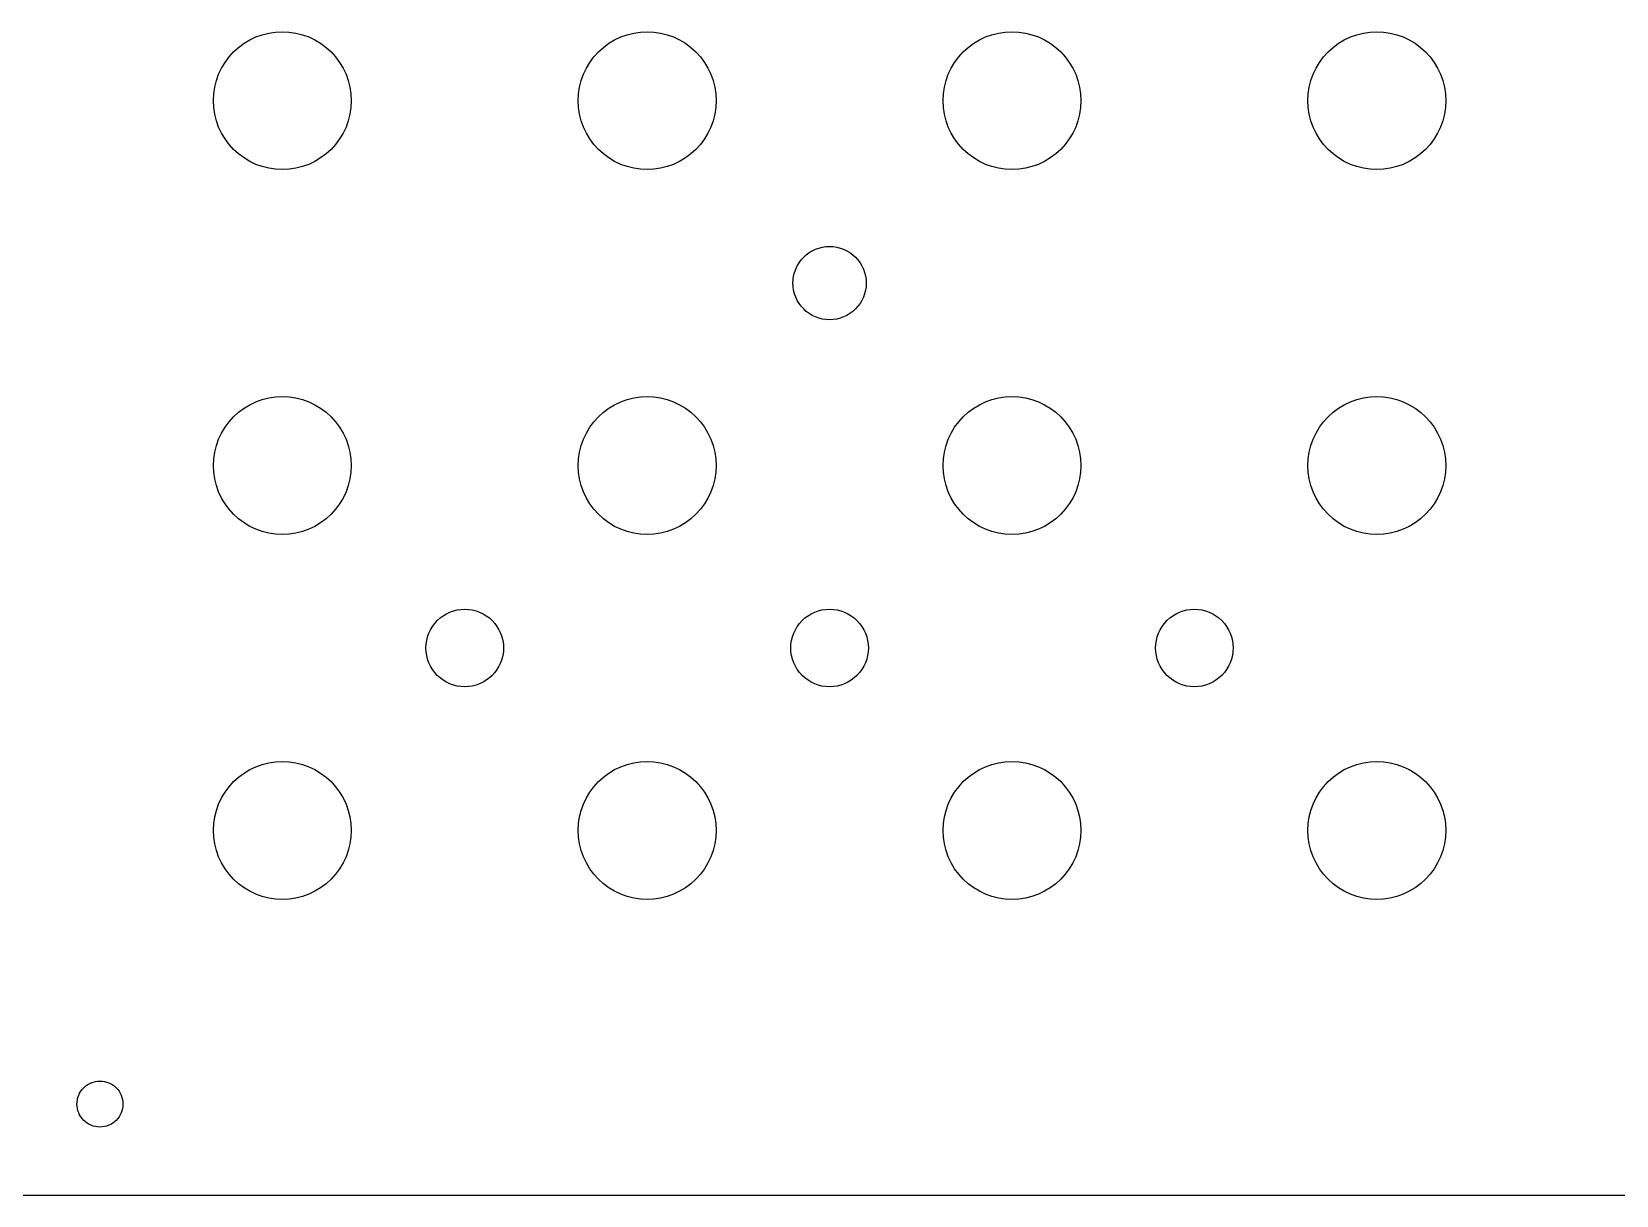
# Model space of a CAD drawing. Header units: metres. Extents: x 0 to 432, y 0 to 178.
# Drawn here: x 211.2 to 321.5, y 0 to 81 of the extents above; entities that cross this region are included whole.
import ezdxf

# ---------------------------------------------------------------- set-up
doc = ezdxf.new("R2010")
doc.units = ezdxf.units.M

msp = doc.modelspace()

# ---------------------------------------------------------------- linework, layer by layer
for p, q in [((226.337, 80.4332), (226.763, 80.6346)), ((226.763, 80.6346), (227.207, 80.7933)), ((227.207, 80.7933), (227.664, 80.9078)), ((227.664, 80.9078), (228.13, 80.9769)), ((228.13, 80.9769), (228.6, 81)), ((228.6, 81), (229.07, 80.9769)), ((229.07, 80.9769), (229.536, 80.9078)), ((229.536, 80.9078), (229.993, 80.7933)), ((229.993, 80.7933), (230.437, 80.6346)), ((230.437, 80.6346), (230.863, 80.4332)), ((251.737, 80.4332), (252.163, 80.6346)), ((252.163, 80.6346), (252.607, 80.7933)), ((252.607, 80.7933), (253.064, 80.9078)), ((253.064, 80.9078), (253.53, 80.9769)), ((253.53, 80.9769), (254, 81)), ((254, 81), (254.47, 80.9769)), ((254.47, 80.9769), (254.936, 80.9078)), ((254.936, 80.9078), (255.393, 80.7933)), ((255.393, 80.7933), (255.837, 80.6346)), ((255.837, 80.6346), (256.263, 80.4332)), ((277.137, 80.4332), (277.563, 80.6346)), ((277.563, 80.6346), (278.007, 80.7933)), ((278.007, 80.7933), (278.464, 80.9078)), ((278.464, 80.9078), (278.93, 80.9769)), ((278.93, 80.9769), (279.4, 81)), ((279.4, 81), (279.87, 80.9769)), ((279.87, 80.9769), (280.336, 80.9078)), ((280.336, 80.9078), (280.793, 80.7933)), ((280.793, 80.7933), (281.237, 80.6346)), ((281.237, 80.6346), (281.663, 80.4332)), ((302.537, 80.4332), (302.963, 80.6346)), ((302.963, 80.6346), (303.407, 80.7933)), ((303.407, 80.7933), (303.864, 80.9078)), ((303.864, 80.9078), (304.33, 80.9769)), ((304.33, 80.9769), (304.8, 81)), ((304.8, 81), (305.27, 80.9769)), ((305.27, 80.9769), (305.736, 80.9078)), ((305.736, 80.9078), (306.193, 80.7933)), ((306.193, 80.7933), (306.637, 80.6346)), ((306.637, 80.6346), (307.063, 80.4332)), ((224.89, 79.2451), (225.206, 79.5941)), ((225.206, 79.5941), (225.555, 79.9104)), ((225.555, 79.9104), (225.933, 80.191)), ((225.933, 80.191), (226.337, 80.4332)), ((230.863, 80.4332), (231.267, 80.191)), ((231.267, 80.191), (231.645, 79.9104)), ((231.645, 79.9104), (231.994, 79.5941)), ((231.994, 79.5941), (232.31, 79.2451)), ((250.29, 79.2451), (250.606, 79.5941)), ((250.606, 79.5941), (250.955, 79.9104)), ((250.955, 79.9104), (251.333, 80.191)), ((251.333, 80.191), (251.737, 80.4332)), ((256.263, 80.4332), (256.667, 80.191)), ((256.667, 80.191), (257.045, 79.9104)), ((257.045, 79.9104), (257.394, 79.5941)), ((257.394, 79.5941), (257.71, 79.2451)), ((275.69, 79.2451), (276.006, 79.5941)), ((276.006, 79.5941), (276.355, 79.9104)), ((276.355, 79.9104), (276.733, 80.191)), ((276.733, 80.191), (277.137, 80.4332)), ((281.663, 80.4332), (282.067, 80.191)), ((282.067, 80.191), (282.445, 79.9104)), ((282.445, 79.9104), (282.794, 79.5941)), ((282.794, 79.5941), (283.11, 79.2451)), ((301.09, 79.2451), (301.406, 79.5941)), ((301.406, 79.5941), (301.755, 79.9104)), ((301.755, 79.9104), (302.133, 80.191)), ((302.133, 80.191), (302.537, 80.4332)), ((307.063, 80.4332), (307.467, 80.191)), ((307.467, 80.191), (307.845, 79.9104)), ((307.845, 79.9104), (308.194, 79.5941)), ((308.194, 79.5941), (308.51, 79.2451)), ((224.165, 78.0369), (224.367, 78.4627)), ((224.367, 78.4627), (224.609, 78.8667)), ((224.609, 78.8667), (224.89, 79.2451)), ((232.31, 79.2451), (232.591, 78.8667)), ((232.591, 78.8667), (232.833, 78.4627)), ((232.833, 78.4627), (233.035, 78.0369)), ((249.565, 78.0369), (249.767, 78.4627)), ((249.767, 78.4627), (250.009, 78.8667)), ((250.009, 78.8667), (250.29, 79.2451)), ((257.71, 79.2451), (257.991, 78.8667)), ((257.991, 78.8667), (258.233, 78.4627)), ((258.233, 78.4627), (258.435, 78.0369)), ((274.965, 78.0369), (275.167, 78.4627)), ((275.167, 78.4627), (275.409, 78.8667)), ((275.409, 78.8667), (275.69, 79.2451)), ((283.11, 79.2451), (283.391, 78.8667)), ((283.391, 78.8667), (283.633, 78.4627)), ((283.633, 78.4627), (283.835, 78.0369)), ((300.365, 78.0369), (300.567, 78.4627)), ((300.567, 78.4627), (300.809, 78.8667)), ((300.809, 78.8667), (301.09, 79.2451)), ((308.51, 79.2451), (308.791, 78.8667)), ((308.791, 78.8667), (309.033, 78.4627)), ((309.033, 78.4627), (309.235, 78.0369)), ((223.892, 77.1364), (224.007, 77.5934)), ((224.007, 77.5934), (224.165, 78.0369)), ((233.035, 78.0369), (233.193, 77.5934)), ((233.193, 77.5934), (233.308, 77.1364)), ((249.292, 77.1364), (249.407, 77.5934)), ((249.407, 77.5934), (249.565, 78.0369)), ((258.435, 78.0369), (258.593, 77.5934)), ((258.593, 77.5934), (258.708, 77.1364)), ((274.692, 77.1364), (274.807, 77.5934)), ((274.807, 77.5934), (274.965, 78.0369)), ((283.835, 78.0369), (283.993, 77.5934)), ((283.993, 77.5934), (284.108, 77.1364)), ((300.092, 77.1364), (300.207, 77.5934)), ((300.207, 77.5934), (300.365, 78.0369)), ((309.235, 78.0369), (309.393, 77.5934)), ((309.393, 77.5934), (309.508, 77.1364)), ((223.8, 76.2), (223.823, 76.6705)), ((223.823, 75.7295), (223.8, 76.2)), ((223.823, 76.6705), (223.892, 77.1364)), ((233.308, 77.1364), (233.377, 76.6705)), ((233.377, 76.6705), (233.4, 76.2)), ((233.4, 76.2), (233.377, 75.7295)), ((249.2, 76.2), (249.223, 76.6705)), ((249.223, 75.7295), (249.2, 76.2)), ((249.223, 76.6705), (249.292, 77.1364)), ((258.708, 77.1364), (258.777, 76.6705)), ((258.777, 76.6705), (258.8, 76.2)), ((258.8, 76.2), (258.777, 75.7295)), ((274.6, 76.2), (274.623, 76.6705)), ((274.623, 75.7295), (274.6, 76.2)), ((274.623, 76.6705), (274.692, 77.1364)), ((284.108, 77.1364), (284.177, 76.6705)), ((284.177, 76.6705), (284.2, 76.2)), ((284.2, 76.2), (284.177, 75.7295)), ((300, 76.2), (300.023, 76.6705)), ((300.023, 75.7295), (300, 76.2)), ((300.023, 76.6705), (300.092, 77.1364)), ((309.508, 77.1364), (309.577, 76.6705)), ((309.577, 76.6705), (309.6, 76.2)), ((309.6, 76.2), (309.577, 75.7295)), ((223.892, 75.2636), (223.823, 75.7295)), ((224.007, 74.8066), (223.892, 75.2636)), ((233.308, 75.2636), (233.193, 74.8066)), ((233.377, 75.7295), (233.308, 75.2636)), ((249.292, 75.2636), (249.223, 75.7295)), ((249.407, 74.8066), (249.292, 75.2636)), ((258.708, 75.2636), (258.593, 74.8066)), ((258.777, 75.7295), (258.708, 75.2636)), ((274.692, 75.2636), (274.623, 75.7295)), ((274.807, 74.8066), (274.692, 75.2636)), ((284.108, 75.2636), (283.993, 74.8066)), ((284.177, 75.7295), (284.108, 75.2636)), ((300.092, 75.2636), (300.023, 75.7295)), ((300.207, 74.8066), (300.092, 75.2636)), ((309.508, 75.2636), (309.393, 74.8066)), ((309.577, 75.7295), (309.508, 75.2636)), ((224.165, 74.3631), (224.007, 74.8066)), ((224.367, 73.9373), (224.165, 74.3631)), ((224.609, 73.5332), (224.367, 73.9373)), ((232.833, 73.9373), (232.591, 73.5332)), ((233.035, 74.3631), (232.833, 73.9373)), ((233.193, 74.8066), (233.035, 74.3631)), ((249.565, 74.3631), (249.407, 74.8066)), ((249.767, 73.9373), (249.565, 74.3631)), ((250.009, 73.5332), (249.767, 73.9373)), ((258.233, 73.9373), (257.991, 73.5332)), ((258.435, 74.3631), (258.233, 73.9373)), ((258.593, 74.8066), (258.435, 74.3631)), ((274.965, 74.3631), (274.807, 74.8066)), ((275.167, 73.9373), (274.965, 74.3631)), ((275.409, 73.5332), (275.167, 73.9373)), ((283.633, 73.9373), (283.391, 73.5332)), ((283.835, 74.3631), (283.633, 73.9373)), ((283.993, 74.8066), (283.835, 74.3631)), ((300.365, 74.3631), (300.207, 74.8066)), ((300.567, 73.9373), (300.365, 74.3631)), ((300.809, 73.5332), (300.567, 73.9373)), ((309.033, 73.9373), (308.791, 73.5332)), ((309.235, 74.3631), (309.033, 73.9373)), ((309.393, 74.8066), (309.235, 74.3631)), ((224.89, 73.1549), (224.609, 73.5332)), ((225.206, 72.8059), (224.89, 73.1549)), ((232.31, 73.1549), (231.994, 72.8059)), ((232.591, 73.5332), (232.31, 73.1549)), ((250.29, 73.1549), (250.009, 73.5332)), ((250.606, 72.8059), (250.29, 73.1549)), ((257.71, 73.1549), (257.394, 72.8059)), ((257.991, 73.5332), (257.71, 73.1549)), ((275.69, 73.1549), (275.409, 73.5332)), ((276.006, 72.8059), (275.69, 73.1549)), ((283.11, 73.1549), (282.794, 72.8059)), ((283.391, 73.5332), (283.11, 73.1549)), ((301.09, 73.1549), (300.809, 73.5332)), ((301.406, 72.8059), (301.09, 73.1549)), ((308.51, 73.1549), (308.194, 72.8059)), ((308.791, 73.5332), (308.51, 73.1549)), ((225.555, 72.4895), (225.206, 72.8059)), ((225.933, 72.2089), (225.555, 72.4895)), ((226.337, 71.9668), (225.933, 72.2089)), ((226.763, 71.7654), (226.337, 71.9668)), ((227.207, 71.6067), (226.763, 71.7654)), ((230.437, 71.7654), (229.993, 71.6067)), ((230.863, 71.9668), (230.437, 71.7654)), ((231.267, 72.2089), (230.863, 71.9668)), ((231.645, 72.4895), (231.267, 72.2089)), ((231.994, 72.8059), (231.645, 72.4895)), ((250.955, 72.4895), (250.606, 72.8059)), ((251.333, 72.2089), (250.955, 72.4895)), ((251.737, 71.9668), (251.333, 72.2089)), ((252.163, 71.7654), (251.737, 71.9668)), ((252.607, 71.6067), (252.163, 71.7654)), ((255.837, 71.7654), (255.393, 71.6067)), ((256.263, 71.9668), (255.837, 71.7654)), ((256.667, 72.2089), (256.263, 71.9668)), ((257.045, 72.4895), (256.667, 72.2089)), ((257.394, 72.8059), (257.045, 72.4895)), ((276.355, 72.4895), (276.006, 72.8059)), ((276.733, 72.2089), (276.355, 72.4895)), ((277.137, 71.9668), (276.733, 72.2089)), ((277.563, 71.7654), (277.137, 71.9668)), ((278.007, 71.6067), (277.563, 71.7654)), ((281.237, 71.7654), (280.793, 71.6067)), ((281.663, 71.9668), (281.237, 71.7654)), ((282.067, 72.2089), (281.663, 71.9668)), ((282.445, 72.4895), (282.067, 72.2089)), ((282.794, 72.8059), (282.445, 72.4895)), ((301.755, 72.4895), (301.406, 72.8059)), ((302.133, 72.2089), (301.755, 72.4895)), ((302.537, 71.9668), (302.133, 72.2089)), ((302.963, 71.7654), (302.537, 71.9668)), ((303.407, 71.6067), (302.963, 71.7654)), ((306.637, 71.7654), (306.193, 71.6067)), ((307.063, 71.9668), (306.637, 71.7654)), ((307.467, 72.2089), (307.063, 71.9668)), ((307.845, 72.4895), (307.467, 72.2089)), ((308.194, 72.8059), (307.845, 72.4895)), ((227.664, 71.4922), (227.207, 71.6067)), ((228.13, 71.4231), (227.664, 71.4922)), ((228.6, 71.4), (228.13, 71.4231)), ((229.07, 71.4231), (228.6, 71.4)), ((229.536, 71.4922), (229.07, 71.4231)), ((229.993, 71.6067), (229.536, 71.4922)), ((253.064, 71.4922), (252.607, 71.6067)), ((253.53, 71.4231), (253.064, 71.4922)), ((254, 71.4), (253.53, 71.4231)), ((254.47, 71.4231), (254, 71.4)), ((254.936, 71.4922), (254.47, 71.4231)), ((255.393, 71.6067), (254.936, 71.4922)), ((278.464, 71.4922), (278.007, 71.6067)), ((278.93, 71.4231), (278.464, 71.4922)), ((279.4, 71.4), (278.93, 71.4231)), ((279.87, 71.4231), (279.4, 71.4)), ((280.336, 71.4922), (279.87, 71.4231)), ((280.793, 71.6067), (280.336, 71.4922)), ((303.864, 71.4922), (303.407, 71.6067)), ((304.33, 71.4231), (303.864, 71.4922)), ((304.8, 71.4), (304.33, 71.4231)), ((305.27, 71.4231), (304.8, 71.4)), ((305.736, 71.4922), (305.27, 71.4231)), ((306.193, 71.6067), (305.736, 71.4922)), ((264.58, 64.9167), (264.729, 65.1177)), ((264.729, 65.1177), (264.897, 65.3031)), ((264.897, 65.3031), (265.082, 65.4712)), ((265.082, 65.4712), (265.283, 65.6202)), ((265.283, 65.6202), (265.498, 65.7489)), ((265.498, 65.7489), (265.724, 65.8559)), ((265.724, 65.8559), (265.96, 65.9402)), ((265.96, 65.9402), (266.203, 66.001)), ((266.203, 66.001), (266.45, 66.0377)), ((266.45, 66.0377), (266.7, 66.05)), ((266.7, 66.05), (266.95, 66.0377)), ((266.95, 66.0377), (267.197, 66.001)), ((267.197, 66.001), (267.44, 65.9402)), ((267.44, 65.9402), (267.676, 65.8559)), ((267.676, 65.8559), (267.902, 65.7489)), ((267.902, 65.7489), (268.117, 65.6202)), ((268.117, 65.6202), (268.318, 65.4712)), ((268.318, 65.4712), (268.503, 65.3031)), ((268.503, 65.3031), (268.671, 65.1177)), ((268.671, 65.1177), (268.82, 64.9167)), ((264.162, 63.7499), (264.199, 63.9975)), ((264.199, 63.9975), (264.26, 64.2402)), ((264.26, 64.2402), (264.344, 64.4758)), ((264.344, 64.4758), (264.451, 64.7021)), ((264.451, 64.7021), (264.58, 64.9167)), ((268.82, 64.9167), (268.949, 64.7021)), ((268.949, 64.7021), (269.056, 64.4758)), ((269.056, 64.4758), (269.14, 64.2402)), ((269.14, 64.2402), (269.201, 63.9975)), ((269.201, 63.9975), (269.238, 63.7499)), ((264.15, 63.5), (264.162, 63.7499)), ((264.162, 63.25), (264.15, 63.5)), ((264.199, 63.0025), (264.162, 63.25)), ((264.26, 62.7598), (264.199, 63.0025)), ((269.201, 63.0025), (269.14, 62.7598)), ((269.238, 63.25), (269.201, 63.0025)), ((269.238, 63.7499), (269.25, 63.5)), ((269.25, 63.5), (269.238, 63.25)), ((264.344, 62.5242), (264.26, 62.7598)), ((264.451, 62.2979), (264.344, 62.5242)), ((264.58, 62.0833), (264.451, 62.2979)), ((264.729, 61.8823), (264.58, 62.0833)), ((264.897, 61.6969), (264.729, 61.8823)), ((268.671, 61.8823), (268.503, 61.6969)), ((268.82, 62.0833), (268.671, 61.8823)), ((268.949, 62.2979), (268.82, 62.0833)), ((269.056, 62.5242), (268.949, 62.2979)), ((269.14, 62.7598), (269.056, 62.5242)), ((265.082, 61.5288), (264.897, 61.6969)), ((265.283, 61.3797), (265.082, 61.5288)), ((265.498, 61.2511), (265.283, 61.3797)), ((265.724, 61.1441), (265.498, 61.2511)), ((265.96, 61.0598), (265.724, 61.1441)), ((266.203, 60.999), (265.96, 61.0598)), ((266.45, 60.9623), (266.203, 60.999)), ((266.7, 60.95), (266.45, 60.9623)), ((266.95, 60.9623), (266.7, 60.95)), ((267.197, 60.999), (266.95, 60.9623)), ((267.44, 61.0598), (267.197, 60.999)), ((267.676, 61.1441), (267.44, 61.0598)), ((267.902, 61.2511), (267.676, 61.1441)), ((268.117, 61.3797), (267.902, 61.2511)), ((268.318, 61.5288), (268.117, 61.3797)), ((268.503, 61.6969), (268.318, 61.5288)), ((226.337, 55.0332), (226.763, 55.2346)), ((226.763, 55.2346), (227.207, 55.3933)), ((227.207, 55.3933), (227.664, 55.5078)), ((227.664, 55.5078), (228.13, 55.5769)), ((228.13, 55.5769), (228.6, 55.6)), ((228.6, 55.6), (229.07, 55.5769)), ((229.07, 55.5769), (229.536, 55.5078)), ((229.536, 55.5078), (229.993, 55.3933)), ((229.993, 55.3933), (230.437, 55.2346)), ((230.437, 55.2346), (230.863, 55.0332)), ((251.737, 55.0332), (252.163, 55.2346)), ((252.163, 55.2346), (252.607, 55.3933)), ((252.607, 55.3933), (253.064, 55.5078)), ((253.064, 55.5078), (253.53, 55.5769)), ((253.53, 55.5769), (254, 55.6)), ((254, 55.6), (254.47, 55.5769)), ((254.47, 55.5769), (254.936, 55.5078)), ((254.936, 55.5078), (255.393, 55.3933)), ((255.393, 55.3933), (255.837, 55.2346)), ((255.837, 55.2346), (256.263, 55.0332)), ((277.137, 55.0332), (277.563, 55.2346)), ((277.563, 55.2346), (278.007, 55.3933)), ((278.007, 55.3933), (278.464, 55.5078)), ((278.464, 55.5078), (278.93, 55.5769)), ((278.93, 55.5769), (279.4, 55.6)), ((279.4, 55.6), (279.87, 55.5769)), ((279.87, 55.5769), (280.336, 55.5078)), ((280.336, 55.5078), (280.793, 55.3933)), ((280.793, 55.3933), (281.237, 55.2346)), ((281.237, 55.2346), (281.663, 55.0332)), ((302.537, 55.0332), (302.963, 55.2346)), ((302.963, 55.2346), (303.407, 55.3933)), ((303.407, 55.3933), (303.864, 55.5078)), ((303.864, 55.5078), (304.33, 55.5769)), ((304.33, 55.5769), (304.8, 55.6)), ((304.8, 55.6), (305.27, 55.5769)), ((305.27, 55.5769), (305.736, 55.5078)), ((305.736, 55.5078), (306.193, 55.3933)), ((306.193, 55.3933), (306.637, 55.2346)), ((306.637, 55.2346), (307.063, 55.0332)), ((224.89, 53.8451), (225.206, 54.1941)), ((225.206, 54.1941), (225.555, 54.5104)), ((225.555, 54.5104), (225.933, 54.791)), ((225.933, 54.791), (226.337, 55.0332)), ((230.863, 55.0332), (231.267, 54.791)), ((231.267, 54.791), (231.645, 54.5104)), ((231.645, 54.5104), (231.994, 54.1941)), ((231.994, 54.1941), (232.31, 53.8451)), ((250.29, 53.8451), (250.606, 54.1941)), ((250.606, 54.1941), (250.955, 54.5104)), ((250.955, 54.5104), (251.333, 54.791)), ((251.333, 54.791), (251.737, 55.0332)), ((256.263, 55.0332), (256.667, 54.791)), ((256.667, 54.791), (257.045, 54.5104)), ((257.045, 54.5104), (257.394, 54.1941)), ((257.394, 54.1941), (257.71, 53.8451)), ((275.69, 53.8451), (276.006, 54.1941)), ((276.006, 54.1941), (276.355, 54.5104)), ((276.355, 54.5104), (276.733, 54.791)), ((276.733, 54.791), (277.137, 55.0332)), ((281.663, 55.0332), (282.067, 54.791)), ((282.067, 54.791), (282.445, 54.5104)), ((282.445, 54.5104), (282.794, 54.1941)), ((282.794, 54.1941), (283.11, 53.8451)), ((301.09, 53.8451), (301.406, 54.1941)), ((301.406, 54.1941), (301.755, 54.5104)), ((301.755, 54.5104), (302.133, 54.791)), ((302.133, 54.791), (302.537, 55.0332)), ((307.063, 55.0332), (307.467, 54.791)), ((307.467, 54.791), (307.845, 54.5104)), ((307.845, 54.5104), (308.194, 54.1941)), ((308.194, 54.1941), (308.51, 53.8451)), ((224.165, 52.6369), (224.367, 53.0627)), ((224.367, 53.0627), (224.609, 53.4667)), ((224.609, 53.4667), (224.89, 53.8451)), ((232.31, 53.8451), (232.591, 53.4667)), ((232.591, 53.4667), (232.833, 53.0627)), ((232.833, 53.0627), (233.035, 52.6369)), ((249.565, 52.6369), (249.767, 53.0627)), ((249.767, 53.0627), (250.009, 53.4667)), ((250.009, 53.4667), (250.29, 53.8451)), ((257.71, 53.8451), (257.991, 53.4667)), ((257.991, 53.4667), (258.233, 53.0627)), ((258.233, 53.0627), (258.435, 52.6369)), ((274.965, 52.6369), (275.167, 53.0627)), ((275.167, 53.0627), (275.409, 53.4667)), ((275.409, 53.4667), (275.69, 53.8451)), ((283.11, 53.8451), (283.391, 53.4667)), ((283.391, 53.4667), (283.633, 53.0627)), ((283.633, 53.0627), (283.835, 52.6369)), ((300.365, 52.6369), (300.567, 53.0627)), ((300.567, 53.0627), (300.809, 53.4667)), ((300.809, 53.4667), (301.09, 53.8451)), ((308.51, 53.8451), (308.791, 53.4667)), ((308.791, 53.4667), (309.033, 53.0627)), ((309.033, 53.0627), (309.235, 52.6369)), ((223.892, 51.7364), (224.007, 52.1934)), ((224.007, 52.1934), (224.165, 52.6369)), ((233.035, 52.6369), (233.193, 52.1934)), ((233.193, 52.1934), (233.308, 51.7364)), ((249.292, 51.7364), (249.407, 52.1934)), ((249.407, 52.1934), (249.565, 52.6369)), ((258.435, 52.6369), (258.593, 52.1934)), ((258.593, 52.1934), (258.708, 51.7364)), ((274.692, 51.7364), (274.807, 52.1934)), ((274.807, 52.1934), (274.965, 52.6369)), ((283.835, 52.6369), (283.993, 52.1934)), ((283.993, 52.1934), (284.108, 51.7364)), ((300.092, 51.7364), (300.207, 52.1934)), ((300.207, 52.1934), (300.365, 52.6369)), ((309.235, 52.6369), (309.393, 52.1934)), ((309.393, 52.1934), (309.508, 51.7364)), ((223.8, 50.8), (223.823, 51.2705)), ((223.823, 50.3295), (223.8, 50.8)), ((223.823, 51.2705), (223.892, 51.7364)), ((233.308, 51.7364), (233.377, 51.2705)), ((233.377, 51.2705), (233.4, 50.8)), ((233.4, 50.8), (233.377, 50.3295)), ((249.2, 50.8), (249.223, 51.2705)), ((249.223, 50.3295), (249.2, 50.8)), ((249.223, 51.2705), (249.292, 51.7364)), ((258.708, 51.7364), (258.777, 51.2705)), ((258.777, 51.2705), (258.8, 50.8)), ((258.8, 50.8), (258.777, 50.3295)), ((274.6, 50.8), (274.623, 51.2705)), ((274.623, 50.3295), (274.6, 50.8)), ((274.623, 51.2705), (274.692, 51.7364)), ((284.108, 51.7364), (284.177, 51.2705)), ((284.177, 51.2705), (284.2, 50.8)), ((284.2, 50.8), (284.177, 50.3295)), ((300, 50.8), (300.023, 51.2705)), ((300.023, 50.3295), (300, 50.8)), ((300.023, 51.2705), (300.092, 51.7364)), ((309.508, 51.7364), (309.577, 51.2705)), ((309.577, 51.2705), (309.6, 50.8)), ((309.6, 50.8), (309.577, 50.3295)), ((223.892, 49.8636), (223.823, 50.3295)), ((224.007, 49.4066), (223.892, 49.8636)), ((233.308, 49.8636), (233.193, 49.4066)), ((233.377, 50.3295), (233.308, 49.8636)), ((249.292, 49.8636), (249.223, 50.3295)), ((249.407, 49.4066), (249.292, 49.8636)), ((258.708, 49.8636), (258.593, 49.4066)), ((258.777, 50.3295), (258.708, 49.8636)), ((274.692, 49.8636), (274.623, 50.3295)), ((274.807, 49.4066), (274.692, 49.8636)), ((284.108, 49.8636), (283.993, 49.4066)), ((284.177, 50.3295), (284.108, 49.8636)), ((300.092, 49.8636), (300.023, 50.3295)), ((300.207, 49.4066), (300.092, 49.8636)), ((309.508, 49.8636), (309.393, 49.4066)), ((309.577, 50.3295), (309.508, 49.8636)), ((224.165, 48.9631), (224.007, 49.4066)), ((224.367, 48.5373), (224.165, 48.9631)), ((233.035, 48.9631), (232.833, 48.5373)), ((233.193, 49.4066), (233.035, 48.9631)), ((249.565, 48.9631), (249.407, 49.4066)), ((249.767, 48.5373), (249.565, 48.9631)), ((258.435, 48.9631), (258.233, 48.5373)), ((258.593, 49.4066), (258.435, 48.9631)), ((274.965, 48.9631), (274.807, 49.4066)), ((275.167, 48.5373), (274.965, 48.9631)), ((283.835, 48.9631), (283.633, 48.5373)), ((283.993, 49.4066), (283.835, 48.9631)), ((300.365, 48.9631), (300.207, 49.4066)), ((300.567, 48.5373), (300.365, 48.9631)), ((309.235, 48.9631), (309.033, 48.5373)), ((309.393, 49.4066), (309.235, 48.9631)), ((224.609, 48.1333), (224.367, 48.5373)), ((224.89, 47.7549), (224.609, 48.1333)), ((225.206, 47.4059), (224.89, 47.7549)), ((232.31, 47.7549), (231.994, 47.4059)), ((232.591, 48.1333), (232.31, 47.7549)), ((232.833, 48.5373), (232.591, 48.1333)), ((250.009, 48.1333), (249.767, 48.5373)), ((250.29, 47.7549), (250.009, 48.1333)), ((250.606, 47.4059), (250.29, 47.7549)), ((257.71, 47.7549), (257.394, 47.4059)), ((257.991, 48.1333), (257.71, 47.7549)), ((258.233, 48.5373), (257.991, 48.1333)), ((275.409, 48.1333), (275.167, 48.5373)), ((275.69, 47.7549), (275.409, 48.1333)), ((276.006, 47.4059), (275.69, 47.7549)), ((283.11, 47.7549), (282.794, 47.4059)), ((283.391, 48.1333), (283.11, 47.7549)), ((283.633, 48.5373), (283.391, 48.1333)), ((300.809, 48.1333), (300.567, 48.5373)), ((301.09, 47.7549), (300.809, 48.1333)), ((301.406, 47.4059), (301.09, 47.7549)), ((308.51, 47.7549), (308.194, 47.4059)), ((308.791, 48.1333), (308.51, 47.7549)), ((309.033, 48.5373), (308.791, 48.1333)), ((225.555, 47.0895), (225.206, 47.4059)), ((225.933, 46.8089), (225.555, 47.0895)), ((226.337, 46.5668), (225.933, 46.8089)), ((226.763, 46.3654), (226.337, 46.5668)), ((227.207, 46.2067), (226.763, 46.3654)), ((230.437, 46.3654), (229.993, 46.2067)), ((230.863, 46.5668), (230.437, 46.3654)), ((231.267, 46.8089), (230.863, 46.5668)), ((231.645, 47.0895), (231.267, 46.8089)), ((231.994, 47.4059), (231.645, 47.0895)), ((250.955, 47.0895), (250.606, 47.4059)), ((251.333, 46.8089), (250.955, 47.0895)), ((251.737, 46.5668), (251.333, 46.8089)), ((252.163, 46.3654), (251.737, 46.5668)), ((252.607, 46.2067), (252.163, 46.3654)), ((255.837, 46.3654), (255.393, 46.2067)), ((256.263, 46.5668), (255.837, 46.3654)), ((256.667, 46.8089), (256.263, 46.5668)), ((257.045, 47.0895), (256.667, 46.8089)), ((257.394, 47.4059), (257.045, 47.0895)), ((276.355, 47.0895), (276.006, 47.4059)), ((276.733, 46.8089), (276.355, 47.0895)), ((277.137, 46.5668), (276.733, 46.8089)), ((277.563, 46.3654), (277.137, 46.5668)), ((278.007, 46.2067), (277.563, 46.3654)), ((281.237, 46.3654), (280.793, 46.2067)), ((281.663, 46.5668), (281.237, 46.3654)), ((282.067, 46.8089), (281.663, 46.5668)), ((282.445, 47.0895), (282.067, 46.8089)), ((282.794, 47.4059), (282.445, 47.0895)), ((301.755, 47.0895), (301.406, 47.4059)), ((302.133, 46.8089), (301.755, 47.0895)), ((302.537, 46.5668), (302.133, 46.8089)), ((302.963, 46.3654), (302.537, 46.5668)), ((303.407, 46.2067), (302.963, 46.3654)), ((306.637, 46.3654), (306.193, 46.2067)), ((307.063, 46.5668), (306.637, 46.3654)), ((307.467, 46.8089), (307.063, 46.5668)), ((307.845, 47.0895), (307.467, 46.8089)), ((308.194, 47.4059), (307.845, 47.0895)), ((227.664, 46.0922), (227.207, 46.2067)), ((228.13, 46.0231), (227.664, 46.0922)), ((228.6, 46), (228.13, 46.0231)), ((229.07, 46.0231), (228.6, 46)), ((229.536, 46.0922), (229.07, 46.0231)), ((229.993, 46.2067), (229.536, 46.0922)), ((253.064, 46.0922), (252.607, 46.2067)), ((253.53, 46.0231), (253.064, 46.0922)), ((254, 46), (253.53, 46.0231)), ((254.47, 46.0231), (254, 46)), ((254.936, 46.0922), (254.47, 46.0231)), ((255.393, 46.2067), (254.936, 46.0922)), ((278.464, 46.0922), (278.007, 46.2067)), ((278.93, 46.0231), (278.464, 46.0922)), ((279.4, 46), (278.93, 46.0231)), ((279.87, 46.0231), (279.4, 46)), ((280.336, 46.0922), (279.87, 46.0231)), ((280.793, 46.2067), (280.336, 46.0922)), ((303.864, 46.0922), (303.407, 46.2067)), ((304.33, 46.0231), (303.864, 46.0922)), ((304.8, 46), (304.33, 46.0231)), ((305.27, 46.0231), (304.8, 46)), ((305.736, 46.0922), (305.27, 46.0231)), ((306.193, 46.2067), (305.736, 46.0922)), ((239.055, 39.6), (239.213, 39.8129)), ((239.213, 39.8129), (239.391, 40.0092)), ((239.391, 40.0092), (239.587, 40.1871)), ((239.587, 40.1871), (239.8, 40.345)), ((239.8, 40.345), (240.027, 40.4812)), ((240.027, 40.4812), (240.267, 40.5945)), ((240.267, 40.5945), (240.516, 40.6837)), ((240.516, 40.6837), (240.773, 40.7481)), ((240.773, 40.7481), (241.035, 40.787)), ((241.035, 40.787), (241.3, 40.8)), ((241.3, 40.8), (241.565, 40.787)), ((241.565, 40.787), (241.827, 40.7481)), ((241.827, 40.7481), (242.084, 40.6837)), ((242.084, 40.6837), (242.333, 40.5945)), ((242.333, 40.5945), (242.573, 40.4812)), ((242.573, 40.4812), (242.8, 40.345)), ((242.8, 40.345), (243.013, 40.1871)), ((243.013, 40.1871), (243.209, 40.0092)), ((243.209, 40.0092), (243.387, 39.8129)), ((243.387, 39.8129), (243.545, 39.6)), ((264.455, 39.6), (264.613, 39.8129)), ((264.613, 39.8129), (264.791, 40.0092)), ((264.791, 40.0092), (264.987, 40.1871)), ((264.987, 40.1871), (265.2, 40.345)), ((265.2, 40.345), (265.427, 40.4812)), ((265.427, 40.4812), (265.667, 40.5945)), ((265.667, 40.5945), (265.916, 40.6837)), ((265.916, 40.6837), (266.173, 40.7481)), ((266.173, 40.7481), (266.435, 40.787)), ((266.435, 40.787), (266.7, 40.8)), ((266.7, 40.8), (266.965, 40.787)), ((266.965, 40.787), (267.227, 40.7481)), ((267.227, 40.7481), (267.484, 40.6837)), ((267.484, 40.6837), (267.733, 40.5945)), ((267.733, 40.5945), (267.973, 40.4812)), ((267.973, 40.4812), (268.2, 40.345)), ((268.2, 40.345), (268.413, 40.1871)), ((268.413, 40.1871), (268.609, 40.0092)), ((268.609, 40.0092), (268.787, 39.8129)), ((268.787, 39.8129), (268.945, 39.6)), ((289.855, 39.6), (290.013, 39.8129)), ((290.013, 39.8129), (290.191, 40.0092)), ((290.191, 40.0092), (290.387, 40.1871)), ((290.387, 40.1871), (290.6, 40.345)), ((290.6, 40.345), (290.827, 40.4812)), ((290.827, 40.4812), (291.067, 40.5945)), ((291.067, 40.5945), (291.316, 40.6837)), ((291.316, 40.6837), (291.573, 40.7481)), ((291.573, 40.7481), (291.835, 40.787)), ((291.835, 40.787), (292.1, 40.8)), ((292.1, 40.8), (292.365, 40.787)), ((292.365, 40.787), (292.627, 40.7481)), ((292.627, 40.7481), (292.884, 40.6837)), ((292.884, 40.6837), (293.133, 40.5945)), ((293.133, 40.5945), (293.373, 40.4812)), ((293.373, 40.4812), (293.6, 40.345)), ((293.6, 40.345), (293.813, 40.1871)), ((293.813, 40.1871), (294.009, 40.0092)), ((294.009, 40.0092), (294.187, 39.8129)), ((294.187, 39.8129), (294.345, 39.6)), ((238.613, 38.3646), (238.652, 38.6267)), ((238.652, 38.6267), (238.716, 38.8838)), ((238.716, 38.8838), (238.806, 39.1332)), ((238.806, 39.1332), (238.919, 39.3728)), ((238.919, 39.3728), (239.055, 39.6)), ((243.545, 39.6), (243.681, 39.3728)), ((243.681, 39.3728), (243.794, 39.1332)), ((243.794, 39.1332), (243.884, 38.8838)), ((243.884, 38.8838), (243.948, 38.6267)), ((243.948, 38.6267), (243.987, 38.3646)), ((264.013, 38.3646), (264.052, 38.6267)), ((264.052, 38.6267), (264.116, 38.8838)), ((264.116, 38.8838), (264.206, 39.1332)), ((264.206, 39.1332), (264.319, 39.3728)), ((264.319, 39.3728), (264.455, 39.6)), ((268.945, 39.6), (269.081, 39.3728)), ((269.081, 39.3728), (269.194, 39.1332)), ((269.194, 39.1332), (269.284, 38.8838)), ((269.284, 38.8838), (269.348, 38.6267)), ((269.348, 38.6267), (269.387, 38.3646)), ((289.413, 38.3646), (289.452, 38.6267)), ((289.452, 38.6267), (289.516, 38.8838)), ((289.516, 38.8838), (289.606, 39.1332)), ((289.606, 39.1332), (289.719, 39.3728)), ((289.719, 39.3728), (289.855, 39.6)), ((294.345, 39.6), (294.481, 39.3728)), ((294.481, 39.3728), (294.594, 39.1332)), ((294.594, 39.1332), (294.684, 38.8838)), ((294.684, 38.8838), (294.748, 38.6267)), ((294.748, 38.6267), (294.787, 38.3646)), ((238.6, 38.1), (238.613, 38.3646)), ((238.613, 37.8353), (238.6, 38.1)), ((238.652, 37.5732), (238.613, 37.8353)), ((238.716, 37.3162), (238.652, 37.5732)), ((243.948, 37.5732), (243.884, 37.3162)), ((243.987, 37.8353), (243.948, 37.5732)), ((243.987, 38.3646), (244, 38.1)), ((244, 38.1), (243.987, 37.8353)), ((264, 38.1), (264.013, 38.3646)), ((264.013, 37.8353), (264, 38.1)), ((264.052, 37.5732), (264.013, 37.8353)), ((264.116, 37.3162), (264.052, 37.5732)), ((269.348, 37.5732), (269.284, 37.3162)), ((269.387, 37.8353), (269.348, 37.5732)), ((269.387, 38.3646), (269.4, 38.1)), ((269.4, 38.1), (269.387, 37.8353)), ((289.4, 38.1), (289.413, 38.3646)), ((289.413, 37.8353), (289.4, 38.1)), ((289.452, 37.5732), (289.413, 37.8353)), ((289.516, 37.3162), (289.452, 37.5732)), ((294.748, 37.5732), (294.684, 37.3162)), ((294.787, 37.8353), (294.748, 37.5732)), ((294.787, 38.3646), (294.8, 38.1)), ((294.8, 38.1), (294.787, 37.8353)), ((238.806, 37.0667), (238.716, 37.3162)), ((238.919, 36.8272), (238.806, 37.0667)), ((239.055, 36.6), (238.919, 36.8272)), ((239.213, 36.3871), (239.055, 36.6)), ((243.545, 36.6), (243.387, 36.3871)), ((243.681, 36.8272), (243.545, 36.6)), ((243.794, 37.0667), (243.681, 36.8272)), ((243.884, 37.3162), (243.794, 37.0667)), ((264.206, 37.0667), (264.116, 37.3162)), ((264.319, 36.8272), (264.206, 37.0667)), ((264.455, 36.6), (264.319, 36.8272)), ((264.613, 36.3871), (264.455, 36.6)), ((268.945, 36.6), (268.787, 36.3871)), ((269.081, 36.8272), (268.945, 36.6)), ((269.194, 37.0667), (269.081, 36.8272)), ((269.284, 37.3162), (269.194, 37.0667)), ((289.606, 37.0667), (289.516, 37.3162)), ((289.719, 36.8272), (289.606, 37.0667)), ((289.855, 36.6), (289.719, 36.8272)), ((290.013, 36.3871), (289.855, 36.6)), ((294.345, 36.6), (294.187, 36.3871)), ((294.481, 36.8272), (294.345, 36.6)), ((294.594, 37.0667), (294.481, 36.8272)), ((294.684, 37.3162), (294.594, 37.0667)), ((239.391, 36.1908), (239.213, 36.3871)), ((239.587, 36.0129), (239.391, 36.1908)), ((239.8, 35.855), (239.587, 36.0129)), ((240.027, 35.7188), (239.8, 35.855)), ((240.267, 35.6055), (240.027, 35.7188)), ((240.516, 35.5163), (240.267, 35.6055)), ((240.773, 35.4519), (240.516, 35.5163)), ((241.035, 35.413), (240.773, 35.4519)), ((241.3, 35.4), (241.035, 35.413)), ((241.565, 35.413), (241.3, 35.4)), ((241.827, 35.4519), (241.565, 35.413)), ((242.084, 35.5163), (241.827, 35.4519)), ((242.333, 35.6055), (242.084, 35.5163)), ((242.573, 35.7188), (242.333, 35.6055)), ((242.8, 35.855), (242.573, 35.7188)), ((243.013, 36.0129), (242.8, 35.855)), ((243.209, 36.1908), (243.013, 36.0129)), ((243.387, 36.3871), (243.209, 36.1908)), ((264.791, 36.1908), (264.613, 36.3871)), ((264.987, 36.0129), (264.791, 36.1908)), ((265.2, 35.855), (264.987, 36.0129)), ((265.427, 35.7188), (265.2, 35.855)), ((265.667, 35.6055), (265.427, 35.7188)), ((265.916, 35.5163), (265.667, 35.6055)), ((266.173, 35.4519), (265.916, 35.5163)), ((266.435, 35.413), (266.173, 35.4519)), ((266.7, 35.4), (266.435, 35.413)), ((266.965, 35.413), (266.7, 35.4)), ((267.227, 35.4519), (266.965, 35.413)), ((267.484, 35.5163), (267.227, 35.4519)), ((267.733, 35.6055), (267.484, 35.5163)), ((267.973, 35.7188), (267.733, 35.6055)), ((268.2, 35.855), (267.973, 35.7188)), ((268.413, 36.0129), (268.2, 35.855)), ((268.609, 36.1908), (268.413, 36.0129)), ((268.787, 36.3871), (268.609, 36.1908)), ((290.191, 36.1908), (290.013, 36.3871)), ((290.387, 36.0129), (290.191, 36.1908)), ((290.6, 35.855), (290.387, 36.0129)), ((290.827, 35.7188), (290.6, 35.855)), ((291.067, 35.6055), (290.827, 35.7188)), ((291.316, 35.5163), (291.067, 35.6055)), ((291.573, 35.4519), (291.316, 35.5163)), ((291.835, 35.413), (291.573, 35.4519)), ((292.1, 35.4), (291.835, 35.413)), ((292.365, 35.413), (292.1, 35.4)), ((292.627, 35.4519), (292.365, 35.413)), ((292.884, 35.5163), (292.627, 35.4519)), ((293.133, 35.6055), (292.884, 35.5163)), ((293.373, 35.7188), (293.133, 35.6055)), ((293.6, 35.855), (293.373, 35.7188)), ((293.813, 36.0129), (293.6, 35.855)), ((294.009, 36.1908), (293.813, 36.0129)), ((294.187, 36.3871), (294.009, 36.1908)), ((226.337, 29.6332), (226.763, 29.8346)), ((226.763, 29.8346), (227.207, 29.9933)), ((227.207, 29.9933), (227.664, 30.1078)), ((227.664, 30.1078), (228.13, 30.1769)), ((228.13, 30.1769), (228.6, 30.2)), ((228.6, 30.2), (229.07, 30.1769)), ((229.07, 30.1769), (229.536, 30.1078)), ((229.536, 30.1078), (229.993, 29.9933)), ((229.993, 29.9933), (230.437, 29.8346)), ((230.437, 29.8346), (230.863, 29.6332)), ((251.737, 29.6332), (252.163, 29.8346)), ((252.163, 29.8346), (252.607, 29.9933)), ((252.607, 29.9933), (253.064, 30.1078)), ((253.064, 30.1078), (253.53, 30.1769)), ((253.53, 30.1769), (254, 30.2)), ((254, 30.2), (254.47, 30.1769)), ((254.47, 30.1769), (254.936, 30.1078)), ((254.936, 30.1078), (255.393, 29.9933)), ((255.393, 29.9933), (255.837, 29.8346)), ((255.837, 29.8346), (256.263, 29.6332)), ((277.137, 29.6332), (277.563, 29.8346)), ((277.563, 29.8346), (278.007, 29.9933)), ((278.007, 29.9933), (278.464, 30.1078)), ((278.464, 30.1078), (278.93, 30.1769)), ((278.93, 30.1769), (279.4, 30.2)), ((279.4, 30.2), (279.87, 30.1769)), ((279.87, 30.1769), (280.336, 30.1078)), ((280.336, 30.1078), (280.793, 29.9933)), ((280.793, 29.9933), (281.237, 29.8346)), ((281.237, 29.8346), (281.663, 29.6332)), ((302.537, 29.6332), (302.963, 29.8346)), ((302.963, 29.8346), (303.407, 29.9933)), ((303.407, 29.9933), (303.864, 30.1078)), ((303.864, 30.1078), (304.33, 30.1769)), ((304.33, 30.1769), (304.8, 30.2)), ((304.8, 30.2), (305.27, 30.1769)), ((305.27, 30.1769), (305.736, 30.1078)), ((305.736, 30.1078), (306.193, 29.9933)), ((306.193, 29.9933), (306.637, 29.8346)), ((306.637, 29.8346), (307.063, 29.6332)), ((224.89, 28.4451), (225.206, 28.7941)), ((225.206, 28.7941), (225.555, 29.1104)), ((225.555, 29.1104), (225.933, 29.3911)), ((225.933, 29.3911), (226.337, 29.6332)), ((230.863, 29.6332), (231.267, 29.3911)), ((231.267, 29.3911), (231.645, 29.1104)), ((231.645, 29.1104), (231.994, 28.7941)), ((231.994, 28.7941), (232.31, 28.4451)), ((250.29, 28.4451), (250.606, 28.7941)), ((250.606, 28.7941), (250.955, 29.1104)), ((250.955, 29.1104), (251.333, 29.3911)), ((251.333, 29.3911), (251.737, 29.6332)), ((256.263, 29.6332), (256.667, 29.3911)), ((256.667, 29.3911), (257.045, 29.1104)), ((257.045, 29.1104), (257.394, 28.7941)), ((257.394, 28.7941), (257.71, 28.4451)), ((275.69, 28.4451), (276.006, 28.7941)), ((276.006, 28.7941), (276.355, 29.1104)), ((276.355, 29.1104), (276.733, 29.3911)), ((276.733, 29.3911), (277.137, 29.6332)), ((281.663, 29.6332), (282.067, 29.3911)), ((282.067, 29.3911), (282.445, 29.1104)), ((282.445, 29.1104), (282.794, 28.7941)), ((282.794, 28.7941), (283.11, 28.4451)), ((301.09, 28.4451), (301.406, 28.7941)), ((301.406, 28.7941), (301.755, 29.1104)), ((301.755, 29.1104), (302.133, 29.3911)), ((302.133, 29.3911), (302.537, 29.6332)), ((307.063, 29.6332), (307.467, 29.3911)), ((307.467, 29.3911), (307.845, 29.1104)), ((307.845, 29.1104), (308.194, 28.7941)), ((308.194, 28.7941), (308.51, 28.4451)), ((224.165, 27.2369), (224.367, 27.6627)), ((224.367, 27.6627), (224.609, 28.0667)), ((224.609, 28.0667), (224.89, 28.4451)), ((232.31, 28.4451), (232.591, 28.0667)), ((232.591, 28.0667), (232.833, 27.6627)), ((232.833, 27.6627), (233.035, 27.2369)), ((249.565, 27.2369), (249.767, 27.6627)), ((249.767, 27.6627), (250.009, 28.0667)), ((250.009, 28.0667), (250.29, 28.4451)), ((257.71, 28.4451), (257.991, 28.0667)), ((257.991, 28.0667), (258.233, 27.6627)), ((258.233, 27.6627), (258.435, 27.2369)), ((274.965, 27.2369), (275.167, 27.6627)), ((275.167, 27.6627), (275.409, 28.0667)), ((275.409, 28.0667), (275.69, 28.4451)), ((283.11, 28.4451), (283.391, 28.0667)), ((283.391, 28.0667), (283.633, 27.6627)), ((283.633, 27.6627), (283.835, 27.2369)), ((300.365, 27.2369), (300.567, 27.6627)), ((300.567, 27.6627), (300.809, 28.0667)), ((300.809, 28.0667), (301.09, 28.4451)), ((308.51, 28.4451), (308.791, 28.0667)), ((308.791, 28.0667), (309.033, 27.6627)), ((309.033, 27.6627), (309.235, 27.2369)), ((223.892, 26.3364), (224.007, 26.7934)), ((224.007, 26.7934), (224.165, 27.2369)), ((233.035, 27.2369), (233.193, 26.7934)), ((233.193, 26.7934), (233.308, 26.3364)), ((249.292, 26.3364), (249.407, 26.7934)), ((249.407, 26.7934), (249.565, 27.2369)), ((258.435, 27.2369), (258.593, 26.7934)), ((258.593, 26.7934), (258.708, 26.3364)), ((274.692, 26.3364), (274.807, 26.7934)), ((274.807, 26.7934), (274.965, 27.2369)), ((283.835, 27.2369), (283.993, 26.7934)), ((283.993, 26.7934), (284.108, 26.3364)), ((300.092, 26.3364), (300.207, 26.7934)), ((300.207, 26.7934), (300.365, 27.2369)), ((309.235, 27.2369), (309.393, 26.7934)), ((309.393, 26.7934), (309.508, 26.3364)), ((223.8, 25.4), (223.823, 25.8705)), ((223.823, 24.9295), (223.8, 25.4)), ((223.823, 25.8705), (223.892, 26.3364)), ((233.308, 26.3364), (233.377, 25.8705)), ((233.377, 25.8705), (233.4, 25.4)), ((233.4, 25.4), (233.377, 24.9295)), ((249.2, 25.4), (249.223, 25.8705)), ((249.223, 24.9295), (249.2, 25.4)), ((249.223, 25.8705), (249.292, 26.3364)), ((258.708, 26.3364), (258.777, 25.8705)), ((258.777, 25.8705), (258.8, 25.4)), ((258.8, 25.4), (258.777, 24.9295)), ((274.6, 25.4), (274.623, 25.8705)), ((274.623, 24.9295), (274.6, 25.4)), ((274.623, 25.8705), (274.692, 26.3364)), ((284.108, 26.3364), (284.177, 25.8705)), ((284.177, 25.8705), (284.2, 25.4)), ((284.2, 25.4), (284.177, 24.9295)), ((300, 25.4), (300.023, 25.8705)), ((300.023, 24.9295), (300, 25.4)), ((300.023, 25.8705), (300.092, 26.3364)), ((309.508, 26.3364), (309.577, 25.8705)), ((309.577, 25.8705), (309.6, 25.4)), ((309.6, 25.4), (309.577, 24.9295)), ((223.892, 24.4636), (223.823, 24.9295)), ((224.007, 24.0066), (223.892, 24.4636)), ((233.308, 24.4636), (233.193, 24.0066)), ((233.377, 24.9295), (233.308, 24.4636)), ((249.292, 24.4636), (249.223, 24.9295)), ((249.407, 24.0066), (249.292, 24.4636)), ((258.708, 24.4636), (258.593, 24.0066)), ((258.777, 24.9295), (258.708, 24.4636)), ((274.692, 24.4636), (274.623, 24.9295)), ((274.807, 24.0066), (274.692, 24.4636)), ((284.108, 24.4636), (283.993, 24.0066)), ((284.177, 24.9295), (284.108, 24.4636)), ((300.092, 24.4636), (300.023, 24.9295)), ((300.207, 24.0066), (300.092, 24.4636)), ((309.508, 24.4636), (309.393, 24.0066)), ((309.577, 24.9295), (309.508, 24.4636)), ((224.165, 23.5631), (224.007, 24.0066)), ((224.367, 23.1373), (224.165, 23.5631)), ((233.035, 23.5631), (232.833, 23.1373)), ((233.193, 24.0066), (233.035, 23.5631)), ((249.565, 23.5631), (249.407, 24.0066)), ((249.767, 23.1373), (249.565, 23.5631)), ((258.435, 23.5631), (258.233, 23.1373)), ((258.593, 24.0066), (258.435, 23.5631)), ((274.965, 23.5631), (274.807, 24.0066)), ((275.167, 23.1373), (274.965, 23.5631)), ((283.835, 23.5631), (283.633, 23.1373)), ((283.993, 24.0066), (283.835, 23.5631)), ((300.365, 23.5631), (300.207, 24.0066)), ((300.567, 23.1373), (300.365, 23.5631)), ((309.235, 23.5631), (309.033, 23.1373)), ((309.393, 24.0066), (309.235, 23.5631)), ((224.609, 22.7333), (224.367, 23.1373)), ((224.89, 22.3549), (224.609, 22.7333)), ((225.206, 22.0059), (224.89, 22.3549)), ((232.31, 22.3549), (231.994, 22.0059)), ((232.591, 22.7333), (232.31, 22.3549)), ((232.833, 23.1373), (232.591, 22.7333)), ((250.009, 22.7333), (249.767, 23.1373)), ((250.29, 22.3549), (250.009, 22.7333)), ((250.606, 22.0059), (250.29, 22.3549)), ((257.71, 22.3549), (257.394, 22.0059)), ((257.991, 22.7333), (257.71, 22.3549)), ((258.233, 23.1373), (257.991, 22.7333)), ((275.409, 22.7333), (275.167, 23.1373)), ((275.69, 22.3549), (275.409, 22.7333)), ((276.006, 22.0059), (275.69, 22.3549)), ((283.11, 22.3549), (282.794, 22.0059)), ((283.391, 22.7333), (283.11, 22.3549)), ((283.633, 23.1373), (283.391, 22.7333)), ((300.809, 22.7333), (300.567, 23.1373)), ((301.09, 22.3549), (300.809, 22.7333)), ((301.406, 22.0059), (301.09, 22.3549)), ((308.51, 22.3549), (308.194, 22.0059)), ((308.791, 22.7333), (308.51, 22.3549)), ((309.033, 23.1373), (308.791, 22.7333)), ((225.555, 21.6895), (225.206, 22.0059)), ((225.933, 21.4089), (225.555, 21.6895)), ((226.337, 21.1668), (225.933, 21.4089)), ((226.763, 20.9654), (226.337, 21.1668)), ((227.207, 20.8067), (226.763, 20.9654)), ((230.437, 20.9654), (229.993, 20.8067)), ((230.863, 21.1668), (230.437, 20.9654)), ((231.267, 21.4089), (230.863, 21.1668)), ((231.645, 21.6895), (231.267, 21.4089)), ((231.994, 22.0059), (231.645, 21.6895)), ((250.955, 21.6895), (250.606, 22.0059)), ((251.333, 21.4089), (250.955, 21.6895)), ((251.737, 21.1668), (251.333, 21.4089)), ((252.163, 20.9654), (251.737, 21.1668)), ((252.607, 20.8067), (252.163, 20.9654)), ((255.837, 20.9654), (255.393, 20.8067)), ((256.263, 21.1668), (255.837, 20.9654)), ((256.667, 21.4089), (256.263, 21.1668)), ((257.045, 21.6895), (256.667, 21.4089)), ((257.394, 22.0059), (257.045, 21.6895)), ((276.355, 21.6895), (276.006, 22.0059)), ((276.733, 21.4089), (276.355, 21.6895)), ((277.137, 21.1668), (276.733, 21.4089)), ((277.563, 20.9654), (277.137, 21.1668)), ((278.007, 20.8067), (277.563, 20.9654)), ((281.237, 20.9654), (280.793, 20.8067)), ((281.663, 21.1668), (281.237, 20.9654)), ((282.067, 21.4089), (281.663, 21.1668)), ((282.445, 21.6895), (282.067, 21.4089)), ((282.794, 22.0059), (282.445, 21.6895)), ((301.755, 21.6895), (301.406, 22.0059)), ((302.133, 21.4089), (301.755, 21.6895)), ((302.537, 21.1668), (302.133, 21.4089)), ((302.963, 20.9654), (302.537, 21.1668)), ((303.407, 20.8067), (302.963, 20.9654)), ((306.637, 20.9654), (306.193, 20.8067)), ((307.063, 21.1668), (306.637, 20.9654)), ((307.467, 21.4089), (307.063, 21.1668)), ((307.845, 21.6895), (307.467, 21.4089)), ((308.194, 22.0059), (307.845, 21.6895)), ((227.664, 20.6922), (227.207, 20.8067)), ((228.13, 20.6231), (227.664, 20.6922)), ((228.6, 20.6), (228.13, 20.6231)), ((229.07, 20.6231), (228.6, 20.6)), ((229.536, 20.6922), (229.07, 20.6231)), ((229.993, 20.8067), (229.536, 20.6922)), ((253.064, 20.6922), (252.607, 20.8067)), ((253.53, 20.6231), (253.064, 20.6922)), ((254, 20.6), (253.53, 20.6231)), ((254.47, 20.6231), (254, 20.6)), ((254.936, 20.6922), (254.47, 20.6231)), ((255.393, 20.8067), (254.936, 20.6922)), ((278.464, 20.6922), (278.007, 20.8067)), ((278.93, 20.6231), (278.464, 20.6922)), ((279.4, 20.6), (278.93, 20.6231)), ((279.87, 20.6231), (279.4, 20.6)), ((280.336, 20.6922), (279.87, 20.6231)), ((280.793, 20.8067), (280.336, 20.6922)), ((303.864, 20.6922), (303.407, 20.8067)), ((304.33, 20.6231), (303.864, 20.6922)), ((304.8, 20.6), (304.33, 20.6231)), ((305.27, 20.6231), (304.8, 20.6)), ((305.736, 20.6922), (305.27, 20.6231)), ((306.193, 20.8067), (305.736, 20.6922)), ((215.011, 7.6804), (215.146, 7.7611)), ((215.146, 7.7611), (215.288, 7.8282)), ((215.288, 7.8282), (215.436, 7.8811)), ((215.436, 7.8811), (215.588, 7.9192)), ((215.588, 7.9192), (215.743, 7.9423)), ((215.743, 7.9423), (215.9, 7.95)), ((215.9, 7.95), (216.057, 7.9423)), ((216.057, 7.9423), (216.212, 7.9192)), ((216.212, 7.9192), (216.364, 7.8811)), ((216.364, 7.8811), (216.512, 7.8282)), ((216.512, 7.8282), (216.654, 7.7611)), ((216.654, 7.7611), (216.789, 7.6804)), ((214.308, 6.5068), (214.331, 6.6621)), ((214.331, 6.6621), (214.369, 6.8144)), ((214.369, 6.8144), (214.422, 6.9623)), ((214.422, 6.9623), (214.489, 7.1042)), ((214.489, 7.1042), (214.57, 7.2389)), ((214.57, 7.2389), (214.663, 7.365)), ((214.663, 7.365), (214.769, 7.4814)), ((214.769, 7.4814), (214.885, 7.5868)), ((214.885, 7.5868), (215.011, 7.6804)), ((216.789, 7.6804), (216.915, 7.5868)), ((216.915, 7.5868), (217.031, 7.4814)), ((217.031, 7.4814), (217.137, 7.365)), ((217.137, 7.365), (217.23, 7.2389)), ((217.23, 7.2389), (217.311, 7.1042)), ((217.311, 7.1042), (217.378, 6.9623)), ((217.378, 6.9623), (217.431, 6.8144)), ((217.431, 6.8144), (217.469, 6.6621)), ((217.469, 6.6621), (217.492, 6.5068)), ((214.3, 6.35), (214.308, 6.5068)), ((214.308, 6.1932), (214.3, 6.35)), ((214.331, 6.0379), (214.308, 6.1932)), ((214.369, 5.8855), (214.331, 6.0379)), ((214.422, 5.7377), (214.369, 5.8855)), ((214.489, 5.5958), (214.422, 5.7377)), ((214.57, 5.4611), (214.489, 5.5958)), ((217.311, 5.5958), (217.23, 5.4611)), ((217.378, 5.7377), (217.311, 5.5958)), ((217.431, 5.8855), (217.378, 5.7377)), ((217.469, 6.0379), (217.431, 5.8855)), ((217.492, 6.1932), (217.469, 6.0379)), ((217.492, 6.5068), (217.5, 6.35)), ((217.5, 6.35), (217.492, 6.1932)), ((214.663, 5.335), (214.57, 5.4611)), ((214.769, 5.2186), (214.663, 5.335)), ((214.885, 5.1132), (214.769, 5.2186)), ((215.011, 5.0197), (214.885, 5.1132)), ((215.146, 4.9389), (215.011, 5.0197)), ((215.288, 4.8718), (215.146, 4.9389)), ((215.436, 4.8189), (215.288, 4.8718)), ((215.588, 4.7808), (215.436, 4.8189)), ((215.743, 4.7577), (215.588, 4.7808)), ((215.9, 4.75), (215.743, 4.7577)), ((216.057, 4.7577), (215.9, 4.75)), ((216.212, 4.7808), (216.057, 4.7577)), ((216.364, 4.8189), (216.212, 4.7808)), ((216.512, 4.8718), (216.364, 4.8189)), ((216.654, 4.9389), (216.512, 4.8718)), ((216.789, 5.0197), (216.654, 4.9389)), ((216.915, 5.1132), (216.789, 5.0197)), ((217.031, 5.2186), (216.915, 5.1132)), ((217.137, 5.335), (217.031, 5.2186)), ((217.23, 5.4611), (217.137, 5.335)), ((1, 0), (430.8, 0))]:
    msp.add_line(p, q)

doc.saveas('drawing.dxf')
